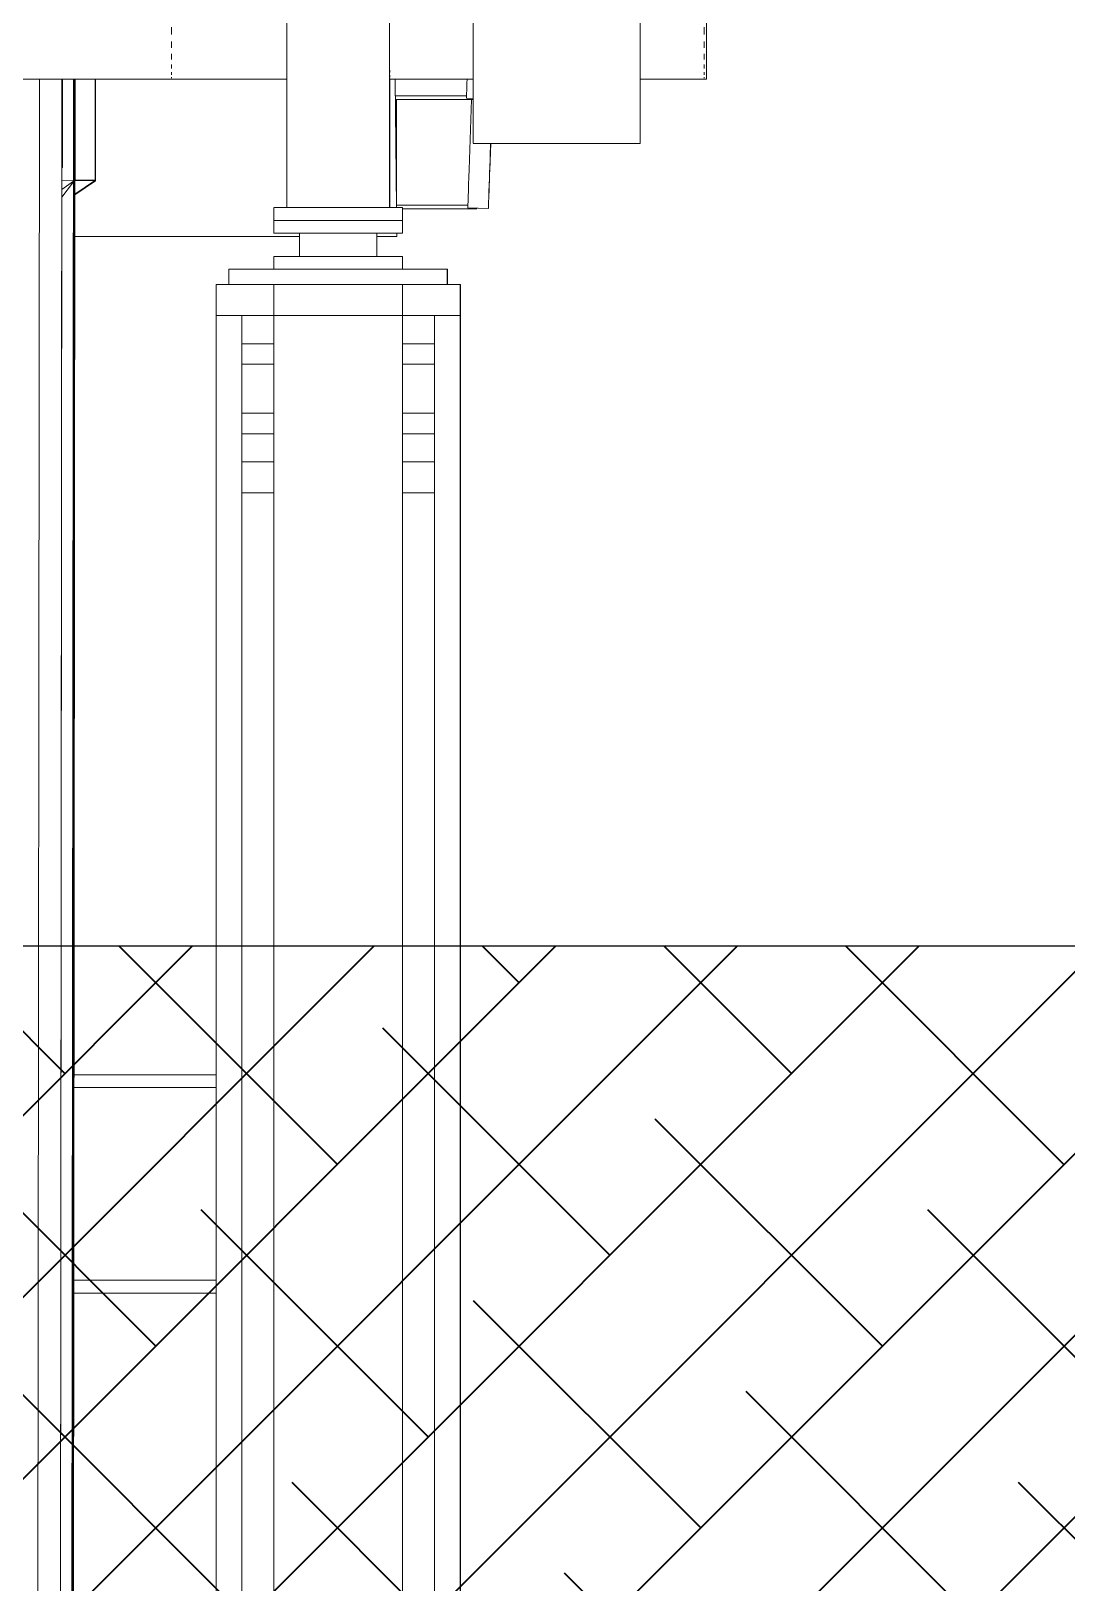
# Model space of a CAD drawing. Header units: millimetres. Extents: x 50357 to 985146, y 723188 to 1803594.
# Drawn here: x 910976 to 915008, y 771946 to 777987 of the extents above; entities that cross this region are included whole.
import ezdxf

# ---------------------------------------------------------------- set-up
doc = ezdxf.new("R2010")
doc.units = ezdxf.units.MM
doc.header["$LTSCALE"] = 3
doc.header["$MEASUREMENT"] = 0
doc.layers.add('00-TITLEBOX', color=7, linetype='Continuous')
for name, color, linetype, lineweight, true_color in [('A-FLOR', 7, 'Continuous', 5, 0x6e6e6e), ('A-GENM', 7, 'Continuous', 13, 0x6e6e6e), ('I-WALL', 7, 'Continuous', 25, 0x6e6e6e), ('Q-SPCQ', 7, 'Continuous', 13, 0x6e6e6e), ('S-BEAM', 7, 'Continuous', 13, 0x6e6e6e), ('S-COLS', 7, 'Continuous', 13, 0x6e6e6e)]:
    doc.layers.add(name, color=color, linetype=linetype, lineweight=lineweight, true_color=true_color)
doc.layers.add('Hatch (CARR)', color=8, linetype='Continuous', lineweight=35)

# ---------------------------------------------------------------- blocks, each defined once
blk = doc.blocks.new('Circular Hollow Sections - A2_CHS Ø 700x50 THK-3316085-SEC C')
at = {"layer": 'S-BEAM'}
for p, q in [((-664615.9, 20725), (-664874, 20725)), ((-664874.1, 20025), (-664615.9, 20025))]:
    blk.add_line(p, q, dxfattribs=at)
for major_axis, start_param, end_param in [((0, 350), 5.821186, 7.853982), ((0, 300), 4.712389, 6.872234), ((0, 350), 5.636387, 5.821186), ((0, 350), 5.509548, 5.636387), ((0, 350), 1.570796, 3.91523), ((0, 300), 2.552544, 4.712389)]:
    blk.add_ellipse((-664615.9, 20375), major_axis=major_axis, ratio=0.000538, start_param=start_param, end_param=end_param, dxfattribs=at)
blk = doc.blocks.new('Circular Hollow Sections - A2_CHS Ø 700x50 THK-5195151-SEC C')
at = {"layer": 'S-BEAM'}
blk.add_line((-668696.8, 20025), (-666249, 20025), dxfattribs=at)
blk = doc.blocks.new('Hanger Joint - Hanger Joint-V10-SEC C')
at = {"layer": 'A-GENM'}
for p, q in [((-665539.6, 19673.6), (-665530.1, 19945)), ((-665456, 19775.1), (-665459.6, 19670.8)), ((-665459.3, 19670.8), (-665455.6, 19775.1)), ((-665544.8, 19523.7), (-665464.8, 19520.9))]:
    blk.add_line(p, q, dxfattribs=at)
for centre, start_param, end_param in [((-665539.5, 19673.6), 1.570815, 3.141593), ((-665459.6, 19670.8), 1.570815, 3.141593), ((-665459.4, 19670.8), 3.141611, 4.712408)]:
    blk.add_ellipse(centre, major_axis=(5.2, 149.9), ratio=0.000538, start_param=start_param, end_param=end_param, dxfattribs=at)
blk = doc.blocks.new('Hanger Joint - Hanger Joint-V11-SEC C')
at = {"layer": 'A-GENM'}
blk.add_line((-665550, 19950.6), (-665524.1, 19949.8), dxfattribs=at)
blk.add_ellipse((-665545.2, 20100.5), major_axis=(4.8, 149.9), ratio=0.000538, start_param=2.097137, end_param=3.141591, dxfattribs=at)
blk = doc.blocks.new('Arch Built-up Joint_Modified - ARCH JOINT BUILT-UP BOX-5158180-SEC C')
at = {"layer": 'A-GENM'}
for p, q in [((-665198.3, 21723.1), (-665523.3, 21483)), ((-664873.3, 21483), (-665198.3, 21723.1)), ((-665524, 20872.5), (-665523.3, 21483)), ((-664873.3, 21483), (-665523.3, 21483)), ((-665240.8, 21483), (-665523.3, 21483)), ((-665155.8, 21483), (-665240.8, 21483)), ((-664873.3, 21483), (-665155.8, 21483)), ((-664873.3, 21483), (-664874, 20872.5)), ((-664873.3, 21420.4), (-664873.3, 21483)), ((-664873.3, 21420.4), (-664873.3, 21483)), ((-664874, 20838.6), (-664873.3, 21420.4)), ((-664873.3, 21420.4), (-664873.2, 21206.3)), ((-665663.1, 21356.4), (-665663.1, 21308.9)), ((-664733.1, 21308.1), (-664733.1, 21355.7)), ((-664873.2, 21206.3), (-664873.6, 20724.7)), ((-664873.2, 21164.8), (-664873.1, 20950.2)), ((-664873.1, 20950.2), (-664873.3, 20724.7)), ((-664873.1, 20944), (-664873.1, 20950.2)), ((-664873.1, 20944), (-664873.1, 20950.2)), ((-665524, 20872.5), (-665241.5, 20872.5)), ((-665241.5, 20872.5), (-665156.5, 20872.5)), ((-665156.5, 20872.5), (-664874, 20872.5)), ((-664874, 20813.8), (-664874, 20838.6)), ((-664874, 20813.8), (-664874, 20647.6)), ((-666249, 20725), (-666698.4, 20725)), ((-665524.1, 20725), (-665849, 20725)), ((-664624.4, 20725), (-664874, 20725)), ((-664874, 20200.6), (-664874.1, 20088.6)), ((-664874.1, 20047.1), (-664874.1, 20088.6)), ((-666698.4, 20025), (-666249, 20025)), ((-665849, 20025), (-665524.1, 20025)), ((-664874.1, 20025), (-664624.4, 20025)), ((-664873.8, 20025.3), (-664873.7, 19903)), ((-664873.6, 20025.3), (-664873.7, 19934.1)), ((-664873.7, 19878.2), (-664873.6, 19934.1)), ((-665523.9, 19775), (-664873.9, 19775))]:
    blk.add_line(p, q, dxfattribs=at)
for centre, major_axis, ratio, start_param, end_param in [((-665198.1, 21308.5), (-500, 0.4), 0.829175, 5.016297, 5.038481), ((-665198.1, 21308.5), (-500, 0.4), 0.829175, 4.713352, 4.948971), ((-665198.1, 21308.5), (-500, 0.4), 0.829175, 4.477733, 4.713352), ((-665198.1, 21308.5), (-500, 0.4), 0.829175, 4.388257, 4.410394), ((-665198.1, 21308.5), (-500, 0.4), 0.829175, 5.331424, 5.351183), ((-665198.1, 21308.5), (-500, 0.4), 0.829175, 5.173819, 5.195051), ((-665198.1, 21308.5), (-500, 0.4), 0.829175, 4.231754, 4.252849), ((-665198.1, 21308.5), (-500, 0.4), 0.829175, 4.075326, 4.095059), ((-665198.1, 21308.5), (-500, 0.4), 0.829175, 5.498884, 5.507306), ((-665198.1, 21308.5), (-500, 0.4), 0.829175, 5.489174, 5.49875), ((-665198.1, 21308.5), (-500, 0.4), 0.829175, 3.92018, 3.937137), ((-665198.1, 21308.5), (-500, 0.4), 0.829175, 5.656095, 5.662932), ((-665198.1, 21308.5), (-500, 0.4), 0.829175, 5.647509, 5.65583), ((-665198.1, 21308.5), (-500, 0.4), 0.829175, 3.766015, 3.778762), ((-665198.1, 21308.5), (-500, 0.4), 0.829175, 5.813151, 5.818531), ((-665198.1, 21308.5), (-500, 0.4), 0.829175, 5.804859, 5.812909), ((-665198.1, 21308.5), (-500, 0.4), 0.829175, 3.608173, 3.618419), ((-665198.1, 21308.5), (-500, 0.4), 0.829175, 5.970034, 5.973784), ((-665198.1, 21308.5), (-500, 0.4), 0.829175, 5.965087, 5.969989), ((-665198.1, 21308.5), (-500, 0.4), 0.829175, 3.456715, 3.461968), ((-665198.1, 21308.5), (-500, 0.4), 0.829175, 3.45318, 3.456239), ((-665198.1, 21308.5), (-500, 0.4), 0.829175, 3.299928, 3.303386), ((-665198.1, 21308.5), (-500, 0.4), 0.829175, 0.000963, 0.003959), ((-665523.9, 20375), (0, 600), 0.000538, 0.593166, 3.16356), ((-664873.9, 20375), (0, 600), 0.000538, 0.593166, 3.734758), ((-666698.4, 20375), (0, 350), 0.000538, 0, 0.065676), ((-666698.4, 20375), (0, 350), 0.000538, 0.157913, 0.250476), ((-664624.4, 20375), (0, 350), 0.000538, 6.224757, 6.348861), ((-664624.4, 20375), (0, 350), 0.000538, 0.157913, 0.250476), ((-666698.4, 20375), (0, 350), 0.000538, 0.527512, 0.593166), ((-666698.4, 20375), (0, 350), 0.000538, 0.593166, 0.620075), ((-666698.4, 20375), (0, 350), 0.000538, 0.342713, 0.435275), ((-664873.9, 20375), (0, 350), 0.000538, 0.535161, 0.593166), ((-664873.9, 20375), (0, 350), 0.000538, 0.593166, 0.646571), ((-664624.4, 20375), (0, 350), 0.000538, 0.527512, 0.593166), ((-664624.4, 20375), (0, 350), 0.000538, 0.593166, 0.620075), ((-664624.4, 20375), (0, 350), 0.000538, 0.342713, 0.435275), ((-666698.4, 20375), (0, 350), 0.000538, 0.708438, 0.804874), ((-664873.9, 20375), (0, 350), 0.000538, 0.648915, 0.678153), ((-664624.4, 20375), (0, 350), 0.000538, 0.712312, 0.804874), ((-666698.4, 20375), (0, 350), 0.000538, 0.897111, 0.989674), ((-666698.4, 20375), (0, 350), 0.000538, 1.081911, 1.174474), ((-664624.4, 20375), (0, 350), 0.000538, 0.897111, 0.989674), ((-664624.4, 20375), (0, 350), 0.000538, 1.081911, 1.174474), ((-666698.4, 20375), (0, 350), 0.000538, 1.266711, 1.359273), ((-664624.4, 20375), (0, 350), 0.000538, 1.266711, 1.359273), ((-666698.4, 20375), (0, 350), 0.000538, 1.45151, 1.544073), ((-664624.4, 20375), (0, 350), 0.000538, 1.45151, 1.544073), ((-666698.4, 20375), (0, 350), 0.000538, 1.63631, 1.728872), ((-664624.4, 20375), (0, 350), 0.000538, 1.63631, 1.728872), ((-666698.4, 20375), (0, 350), 0.000538, 1.821109, 1.913672), ((-664624.4, 20375), (0, 350), 0.000538, 1.821109, 1.913672), ((-666698.4, 20375), (0, 350), 0.000538, 2.005909, 2.098471), ((-664873.9, 20375), (0, 350), 0.000538, 2.092472, 2.118567), ((-664873.9, 20375), (0, 350), 0.000538, 2.132273, 2.235451), ((-664624.4, 20375), (0, 350), 0.000538, 2.005909, 2.098471), ((-666698.4, 20375), (0, 350), 0.000538, 2.190708, 2.283271), ((-666698.4, 20375), (0, 350), 0.000538, 2.375508, 2.468071), ((-664624.4, 20375), (0, 350), 0.000538, 2.190708, 2.283271), ((-664624.4, 20375), (0, 350), 0.000538, 2.375508, 2.468071), ((-666698.4, 20375), (0, 350), 0.000538, 2.560308, 2.65287), ((-664624.4, 20375), (0, 350), 0.000538, 2.560308, 2.65287), ((-666698.4, 20375), (0, 350), 0.000538, 2.745107, 2.83767), ((-666698.4, 20375), (0, 350), 0.000538, 2.929907, 2.99556), ((-666698.4, 20375), (0, 350), 0.000538, 3.083164, 3.180359), ((-664624.4, 20375), (0, 350), 0.000538, 2.745107, 2.83767), ((-664624.4, 20375), (0, 350), 0.000538, 2.929907, 2.99556), ((-664624.4, 20375), (0, 350), 0.000538, 3.078834, 3.180359), ((-664873.9, 20375), (0, 550), 0.000538, 2.610691, 3.680714)]:
    blk.add_ellipse(centre, major_axis=major_axis, ratio=ratio, start_param=start_param, end_param=end_param, dxfattribs=at)
blk = doc.blocks.new('Concrete - Rectangular Beam - 85x550-3639695-SEC C')
at = {"layer": 'S-BEAM'}
for q in [(-665826.7, 19960), (-665524.1, 19945)]:
    blk.add_line((-665826.7, 19945), q, dxfattribs=at)
blk = doc.blocks.new('Concrete - Rectangular Beam - 85x550-3639970-SEC C')
at = {"layer": 'S-BEAM'}
for p, q in [((-665826.9, 19960), (-665826.9, 20025.3)), ((-665549.7, 19960), (-665826.9, 19960))]:
    blk.add_line(p, q, dxfattribs=at)
blk = doc.blocks.new('Concrete - Rectangular Beam - 85x550-V32-SEC C')
at = {"layer": 'S-BEAM'}
for p, q in [((-665821.9, 19525), (-665821.9, 19535)), ((-665799.1, 19520), (-665509.5, 19520)), ((-665509.5, 19522.4), (-665509.5, 19520)), ((-665509.5, 19520), (-665509.5, 19520))]:
    blk.add_line(p, q, dxfattribs=at)
blk = doc.blocks.new('Concrete - Rectangular Beam - 85x550-V33-SEC C')
at = {"layer": 'S-BEAM'}
for p, q in [((-665822.1, 19535), (-665822.1, 19945)), ((-665544.4, 19535), (-665822.1, 19535))]:
    blk.add_line(p, q, dxfattribs=at)
blk = doc.blocks.new('Bearing _300 thk__ - Bearing _300 thk__-1003430-SEC C')
at = {"layer": 'A-GENM'}
for p, q in [((-666299.4, 19525), (-665799.4, 19525)), ((-666299.4, 19475), (-666299.4, 19524.1)), ((-665799.4, 19525), (-665799.1, 19525)), ((-665799.4, 19525), (-665799.4, 19475)), ((-665799.1, 19475), (-665799.1, 19525)), ((-665799.4, 19475), (-666299.4, 19475)), ((-666299.4, 19475), (-665799.4, 19475)), ((-666299.4, 19425), (-666299.4, 19475)), ((-665799.1, 19475), (-665799.4, 19475)), ((-665799.4, 19475), (-665799.1, 19475)), ((-665799.4, 19475), (-665799.4, 19425)), ((-665799.1, 19425), (-665799.1, 19475)), ((-665799.4, 19425), (-666299.4, 19425)), ((-666199.4, 19335), (-666199.4, 19425)), ((-665899.4, 19425), (-665899.4, 19335)), ((-665899.1, 19335), (-665899.1, 19425)), ((-665799.1, 19425), (-665799.4, 19425)), ((-666299.4, 19335), (-665799.4, 19335)), ((-666299.4, 19285), (-666299.4, 19335)), ((-665799.4, 19335), (-665799.1, 19335)), ((-665799.4, 19335), (-665799.4, 19285)), ((-665799.1, 19285), (-665799.1, 19335)), ((-666474.5, 19285), (-665624.5, 19285)), ((-666474.5, 19225), (-666474.5, 19285)), ((-665624.5, 19285), (-665624, 19285)), ((-665624.5, 19285), (-665624.5, 19225)), ((-665624, 19225), (-665624, 19285))]:
    blk.add_line(p, q, dxfattribs=at)
blk = doc.blocks.new('Structural Columns 2 - Structural Columns 1-4258499-SEC C')
at = {"layer": 'S-COLS'}
for p, q in [((-666524.5, 19105), (-666424.5, 19105)), ((-666524.5, 11570), (-666524.5, 19105)), ((-666424.5, 19105), (-666424.4, 19105)), ((-666424.5, 11570), (-666424.5, 19105)), ((-666424.4, 18995), (-666424.4, 19105)), ((-666299.6, 19105), (-665799.6, 19105)), ((-666299.6, 11570), (-666299.6, 19105)), ((-665799.6, 19105), (-665799.5, 19105)), ((-665799.6, 11570), (-665799.6, 19105)), ((-665799.5, 11570), (-665799.5, 19105)), ((-665674.5, 19105), (-665574.5, 19105)), ((-665674.5, 11570), (-665674.5, 19105)), ((-665574.5, 19105), (-665574.2, 19105)), ((-665574.5, 11570), (-665574.5, 19105)), ((-665574.2, 11570), (-665574.2, 19105)), ((-665573.5, 19105), (-665573.2, 19105)), ((-665573.5, 11570), (-665573.5, 19105)), ((-665573.2, 11570), (-665573.2, 19105)), ((-666424.4, 18725), (-666424.4, 18915)), ((-666424.4, 18535), (-666424.4, 18645)), ((-666424.4, 11570), (-666424.4, 18415))]:
    blk.add_line(p, q, dxfattribs=at)

msp = doc.modelspace()

# ---------------------------------------------------------------- hatches: boundary and pattern name
at = {"layer": 'Hatch (CARR)'}
h = msp.add_hatch(dxfattribs=at)
h.set_pattern_fill('ANSI38', color=256, scale=4000)
h.paths.add_polyline_path([(919608.1395, 769324.6127), (919608.1395, 774424.6127), (896892.0362, 774424.6127), (896892.0362, 769324.6127)])

# ---------------------------------------------------------------- linework, layer by layer
at = {"layer": '00-TITLEBOX'}
msp.add_lwpolyline([(919608.1395, 769324.6127), (919608.1395, 774424.6127), (896892.0362, 774424.6127), (896892.0362, 769324.6127), (919608.1395, 769324.6127)], dxfattribs=at)
at = {"layer": 'A-FLOR'}
for p, q in [((912392.8092, 777799.8757), (912398.4656, 777299.6127)), ((911095.8522, 777369.8385), (911141.4033, 777402.1335)), ((911095.8883, 777404.1598), (911141.4058, 777404.8373)), ((911141.4058, 777404.8373), (911095.8883, 777404.1598)), ((911141.4016, 777400.348), (911095.9503, 777339.6185)), ((911145.7161, 777406.1127), (911138.2287, 769377.6127)), ((911145.6628, 777348.9756), (911225.9158, 777403.1127)), ((911225.9158, 777406.1127), (911145.6656, 777351.9775)), ((911145.7161, 777403.1127), (911145.7161, 777406.1127)), ((911145.9503, 777406.1127), (911145.9503, 777403.1127)), ((911146.7816, 777406.1127), (911145.9503, 777406.1127)), ((911145.9503, 777403.1127), (911147.0158, 777403.1127)), ((911147.0158, 777406.1127), (911147.0158, 777403.1127)), ((911224.7096, 777402.2991), (911227.0687, 777403.1123)), ((911225.9158, 777406.1127), (911225.9158, 777403.1127)), ((911225.9158, 777403.1127), (911227.0953, 777403.1127)), ((911225.9158, 777403.0952), (911227.0953, 777403.1127)), ((911227.0953, 777406.1127), (911227.0953, 777403.1127)), ((912021.2511, 777187.0319), (911145.5118, 777187.0544)), ((912399.7386, 777187.0222), (912321.5228, 777187.0242)), ((912399.5962, 777199.6127), (912399.7386, 777187.0222)), ((912399.7386, 777190.0222), (912399.7386, 777187.0222)), ((911696.15, 776999.6127), (912647.3879, 776999.6127)), ((911696.15, 776999.6127), (911696.15, 776879.6127)), ((911921.029, 776999.6127), (911921.029, 776879.6127)), ((912421.0289, 776999.6127), (912421.0289, 776879.6127)), ((912421.15, 776999.6127), (912421.15, 776879.6127)), ((912646.1499, 776999.6127), (912646.1499, 776879.6127)), ((912647.3879, 776999.6127), (912647.3879, 776879.6127)), ((912646.1499, 776879.6127), (911696.15, 776879.6127)), ((911796.1788, 776769.6127), (911921.029, 776769.6127)), ((912421.0289, 776769.6127), (912546.1499, 776769.6127)), ((911921.029, 776689.6127), (911796.1788, 776689.6127)), ((912546.1499, 776689.6127), (912421.0289, 776689.6127)), ((911796.1788, 776499.6127), (911921.029, 776499.6127)), ((912421.0289, 776499.6127), (912546.1499, 776499.6127)), ((911921.029, 776419.6127), (911796.1788, 776419.6127)), ((912546.1499, 776419.6127), (912421.0289, 776419.6127)), ((911796.15, 776309.6127), (911921.029, 776309.6127)), ((911796.15, 776309.6127), (911796.15, 776189.6127)), ((912421.0827, 776309.6127), (912546.1499, 776309.6127)), ((912421.0827, 776309.6127), (912421.0827, 776189.6127)), ((912421.15, 776309.6127), (912421.15, 776189.6127)), ((912546.1499, 776309.6127), (912546.1499, 776189.6127)), ((912646.419, 776309.6127), (912647.1188, 776309.6127)), ((912646.419, 776309.6127), (912646.419, 776189.6127)), ((912647.1188, 776189.6127), (912647.1188, 776309.6127)), ((911921.029, 776189.6127), (911796.15, 776189.6127)), ((912546.1499, 776189.6127), (912421.0827, 776189.6127)), ((912647.1188, 776189.6127), (912646.419, 776189.6127))]:
    msp.add_line(p, q, dxfattribs=at)
at = {"layer": 'I-WALL'}
for p, q in [((911134.4848, 769980.7215), (911141.7752, 777801.1058)), ((911144.7752, 777801.1058), (911137.4848, 769980.7215)), ((911146.7816, 777406.1127), (911146.7816, 777801.1058)), ((911225.9158, 777406.1127), (911225.9158, 777801.1058)), ((911145.0585, 776701.0381), (911145.7158, 777406.1127)), ((911145.7158, 777406.1127), (911225.9158, 777406.1127)), ((911225.9174, 777406.1127), (911227.0962, 777406.1127))]:
    msp.add_line(p, q, dxfattribs=at)
at = {"layer": 'Q-SPCQ'}
for p, q in [((911007.95, 777801.1058), (911001.351, 770723.309)), ((911095.2974, 777801.1058), (911087.5342, 769474.6127)), ((911097.7413, 777456.1127), (911097.7413, 777801.1058)), ((911088.3616, 769324.6127), (911095.9431, 777456.1127)), ((911095.9431, 777456.1127), (911097.7413, 777456.1127))]:
    msp.add_line(p, q, dxfattribs=at)
at = {"layer": 'S-BEAM'}
for p, q in [((911971.5808, 784650.4505), (911971.5808, 777299.6561)), ((912371.5807, 784650.4505), (912371.5807, 777299.6561)), ((912371.9576, 777799.8757), (912371.9576, 777299.6561)), ((912371.5807, 777299.6561), (911971.5808, 777299.6561)), ((912371.9576, 777299.6561), (912371.5807, 777299.6561)), ((912399.7386, 777199.6127), (912399.7386, 777189.7414)), ((911142.4703, 773924.6127), (911696.15, 773924.6127)), ((911696.15, 773874.6127), (911142.4237, 773874.6127)), ((911696.15, 773124.6127), (911141.7245, 773124.6127)), ((911696.15, 773074.6127), (911141.6779, 773074.6127))]:
    msp.add_line(p, q, dxfattribs=at)
for start_param, end_param in [(2.103409209, 2.194105522), (2.289814755, 2.380589482), (2.476222284, 2.567063897), (2.662631929, 2.753529956), (2.849043837, 2.939988651), (3.02205888, 3.141592654)]:
    msp.add_ellipse((912371.7691, 778149.6127), major_axis=(0, 350), ratio=0.000538294, start_param=start_param, end_param=end_param, dxfattribs=at)

# ---------------------------------------------------------------- block references
at = {"layer": 'A-GENM'}
for name in ['Arch Built-up Joint_Modified - ARCH JOINT BUILT-UP BOX-5158180-SEC C', 'Hanger Joint - Hanger Joint-V11-SEC C', 'Hanger Joint - Hanger Joint-V10-SEC C', 'Bearing _300 thk__ - Bearing _300 thk__-1003430-SEC C']:
    msp.add_blockref(name, (1578220.6286, 757774.6127), dxfattribs=at)
at = {"layer": 'S-BEAM'}
for name in ['Circular Hollow Sections - A2_CHS Ø 700x50 THK-5195151-SEC C', 'Circular Hollow Sections - A2_CHS Ø 700x50 THK-3316085-SEC C', 'Concrete - Rectangular Beam - 85x550-3639970-SEC C', 'Concrete - Rectangular Beam - 85x550-3639695-SEC C', 'Concrete - Rectangular Beam - 85x550-V33-SEC C', 'Concrete - Rectangular Beam - 85x550-V32-SEC C']:
    msp.add_blockref(name, (1578220.6286, 757774.6127), dxfattribs=at)
at = {"layer": 'S-COLS'}
msp.add_blockref('Structural Columns 2 - Structural Columns 1-4258499-SEC C', (1578220.6286, 757774.6127), dxfattribs=at)

doc.saveas('drawing.dxf')
